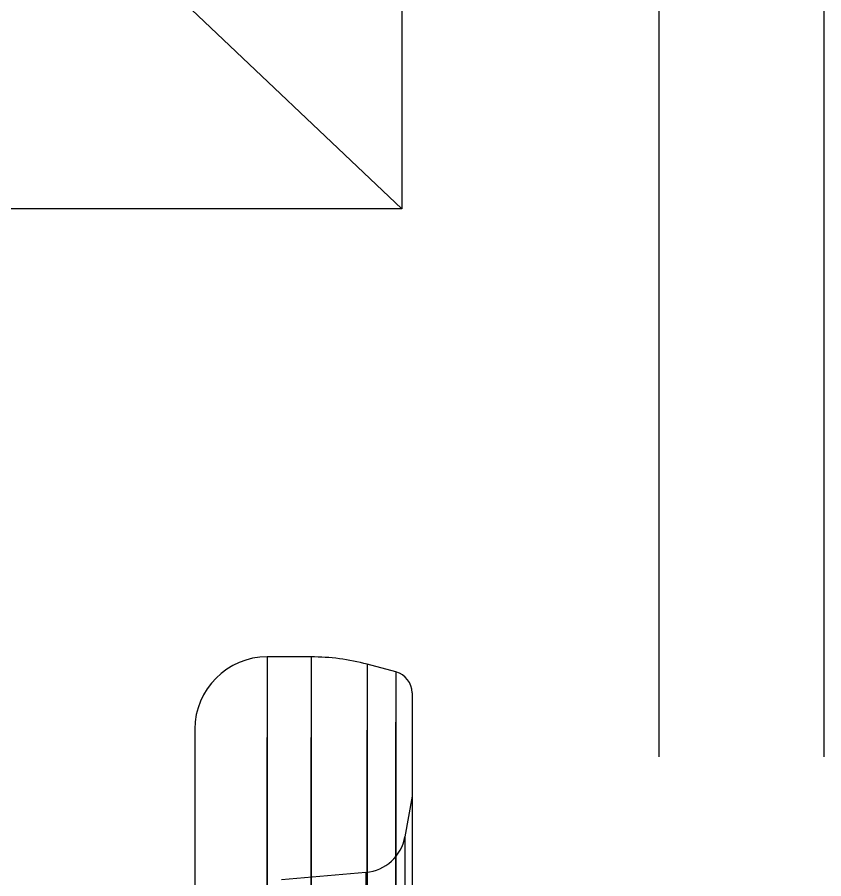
# Model space of a CAD drawing. Header units: metres. Extents: x 0 to 63075, y 0 to 44550.
# Drawn here: x 14305 to 14423.8, y 24734.8 to 24861.8 of the extents above; entities that cross this region are included whole.
import ezdxf

# ---------------------------------------------------------------- set-up
doc = ezdxf.new("R2010")
doc.units = ezdxf.units.M
doc.header["$LTSCALE"] = 75
doc.linetypes.add('HIDDEN2', pattern=[4.7625, 3.175, -1.5875])
for name, color, linetype in [('SDM', 7, 'Continuous'), ('SL1', 8, 'Continuous'), ('SL4', 4, 'Continuous'), ('ST1', 7, 'HIDDEN2')]:
    doc.layers.add(name, color=color, linetype=linetype)

# ---------------------------------------------------------------- blocks, each defined once
blk = doc.blocks.new('A$Ca548c4ee')
at = {"layer": 'SL1'}
for p, q in [((6139.97, 2779.47), (6139.97, 2084.47)), ((6139.97, 2779.45), (6139.97, 2084.45)), ((6164.27, 2779.47), (6164.27, 2084.47)), ((6164.27, 2779.45), (6164.27, 2084.45)), ((5522.12, 2715.22), (6102.12, 2165.22)), ((6102.12, 2284.66), (6102.12, 2165.22)), ((6102.12, 2165.22), (5522.12, 2165.22))]:
    blk.add_line(p, q, dxfattribs=at)
blk.add_ellipse((5926.65, 2446.59), major_axis=(0, 241.3), ratio=0.965926, start_param=0.776095, end_param=3.976762, dxfattribs=at)
blk = doc.blocks.new('A$Ca53c419a')
at = {"layer": 'SL4'}
for p, q in [((327.1, 122), (243.81, 122)), ((337.76, 111.33), (246.7, 111.33)), ((337.76, 104.88), (337.76, 111.33)), ((337.76, 104.88), (246.7, 104.88)), ((336.67, 96.6), (246.41, 96.6)), ((335.54, 92.37), (336.67, 96.6)), ((335.54, 92.37), (246.1, 92.37)), ((332.45, 90), (245.26, 90))]:
    blk.add_line(p, q, dxfattribs=at)
for centre, radius, start, end in [((327.1, 111.33), 10.67, 0, 90), ((305.76, 104.88), 32, 345, 0), ((332.45, 93.2), 3.2, 270, 345)]:
    blk.add_arc(centre, radius, start, end, dxfattribs=at)
at = {"layer": 'ST1'}
for p, q in [((87.76, 111.33), (337.76, 111.33)), ((306, 96.8), (304.91, 109.24)), ((87.76, 104.88), (337.76, 104.88)), ((88.85, 96.6), (336.67, 96.6)), ((306, 96.8), (119.53, 96.8)), ((89.99, 92.37), (335.54, 92.37)), ((311.23, 91.05), (114.27, 91.05)), ((317.23, 90), (311.26, 91.05))]:
    blk.add_line(p, q, dxfattribs=at)
blk.add_arc((312.37, 97.35), 6.4, 185, 260, dxfattribs=at)

msp = doc.modelspace()

# ---------------------------------------------------------------- block references
at = {"layer": 'SDM'}
msp.add_blockref('A$Ca548c4ee', (8259.51, 22668.36), dxfattribs=at)
at = {"layer": 'SDM', "rotation": 90}
msp.add_blockref('A$Ca53c419a', (14453.13, 24429.77), dxfattribs=at)

doc.saveas('drawing.dxf')
